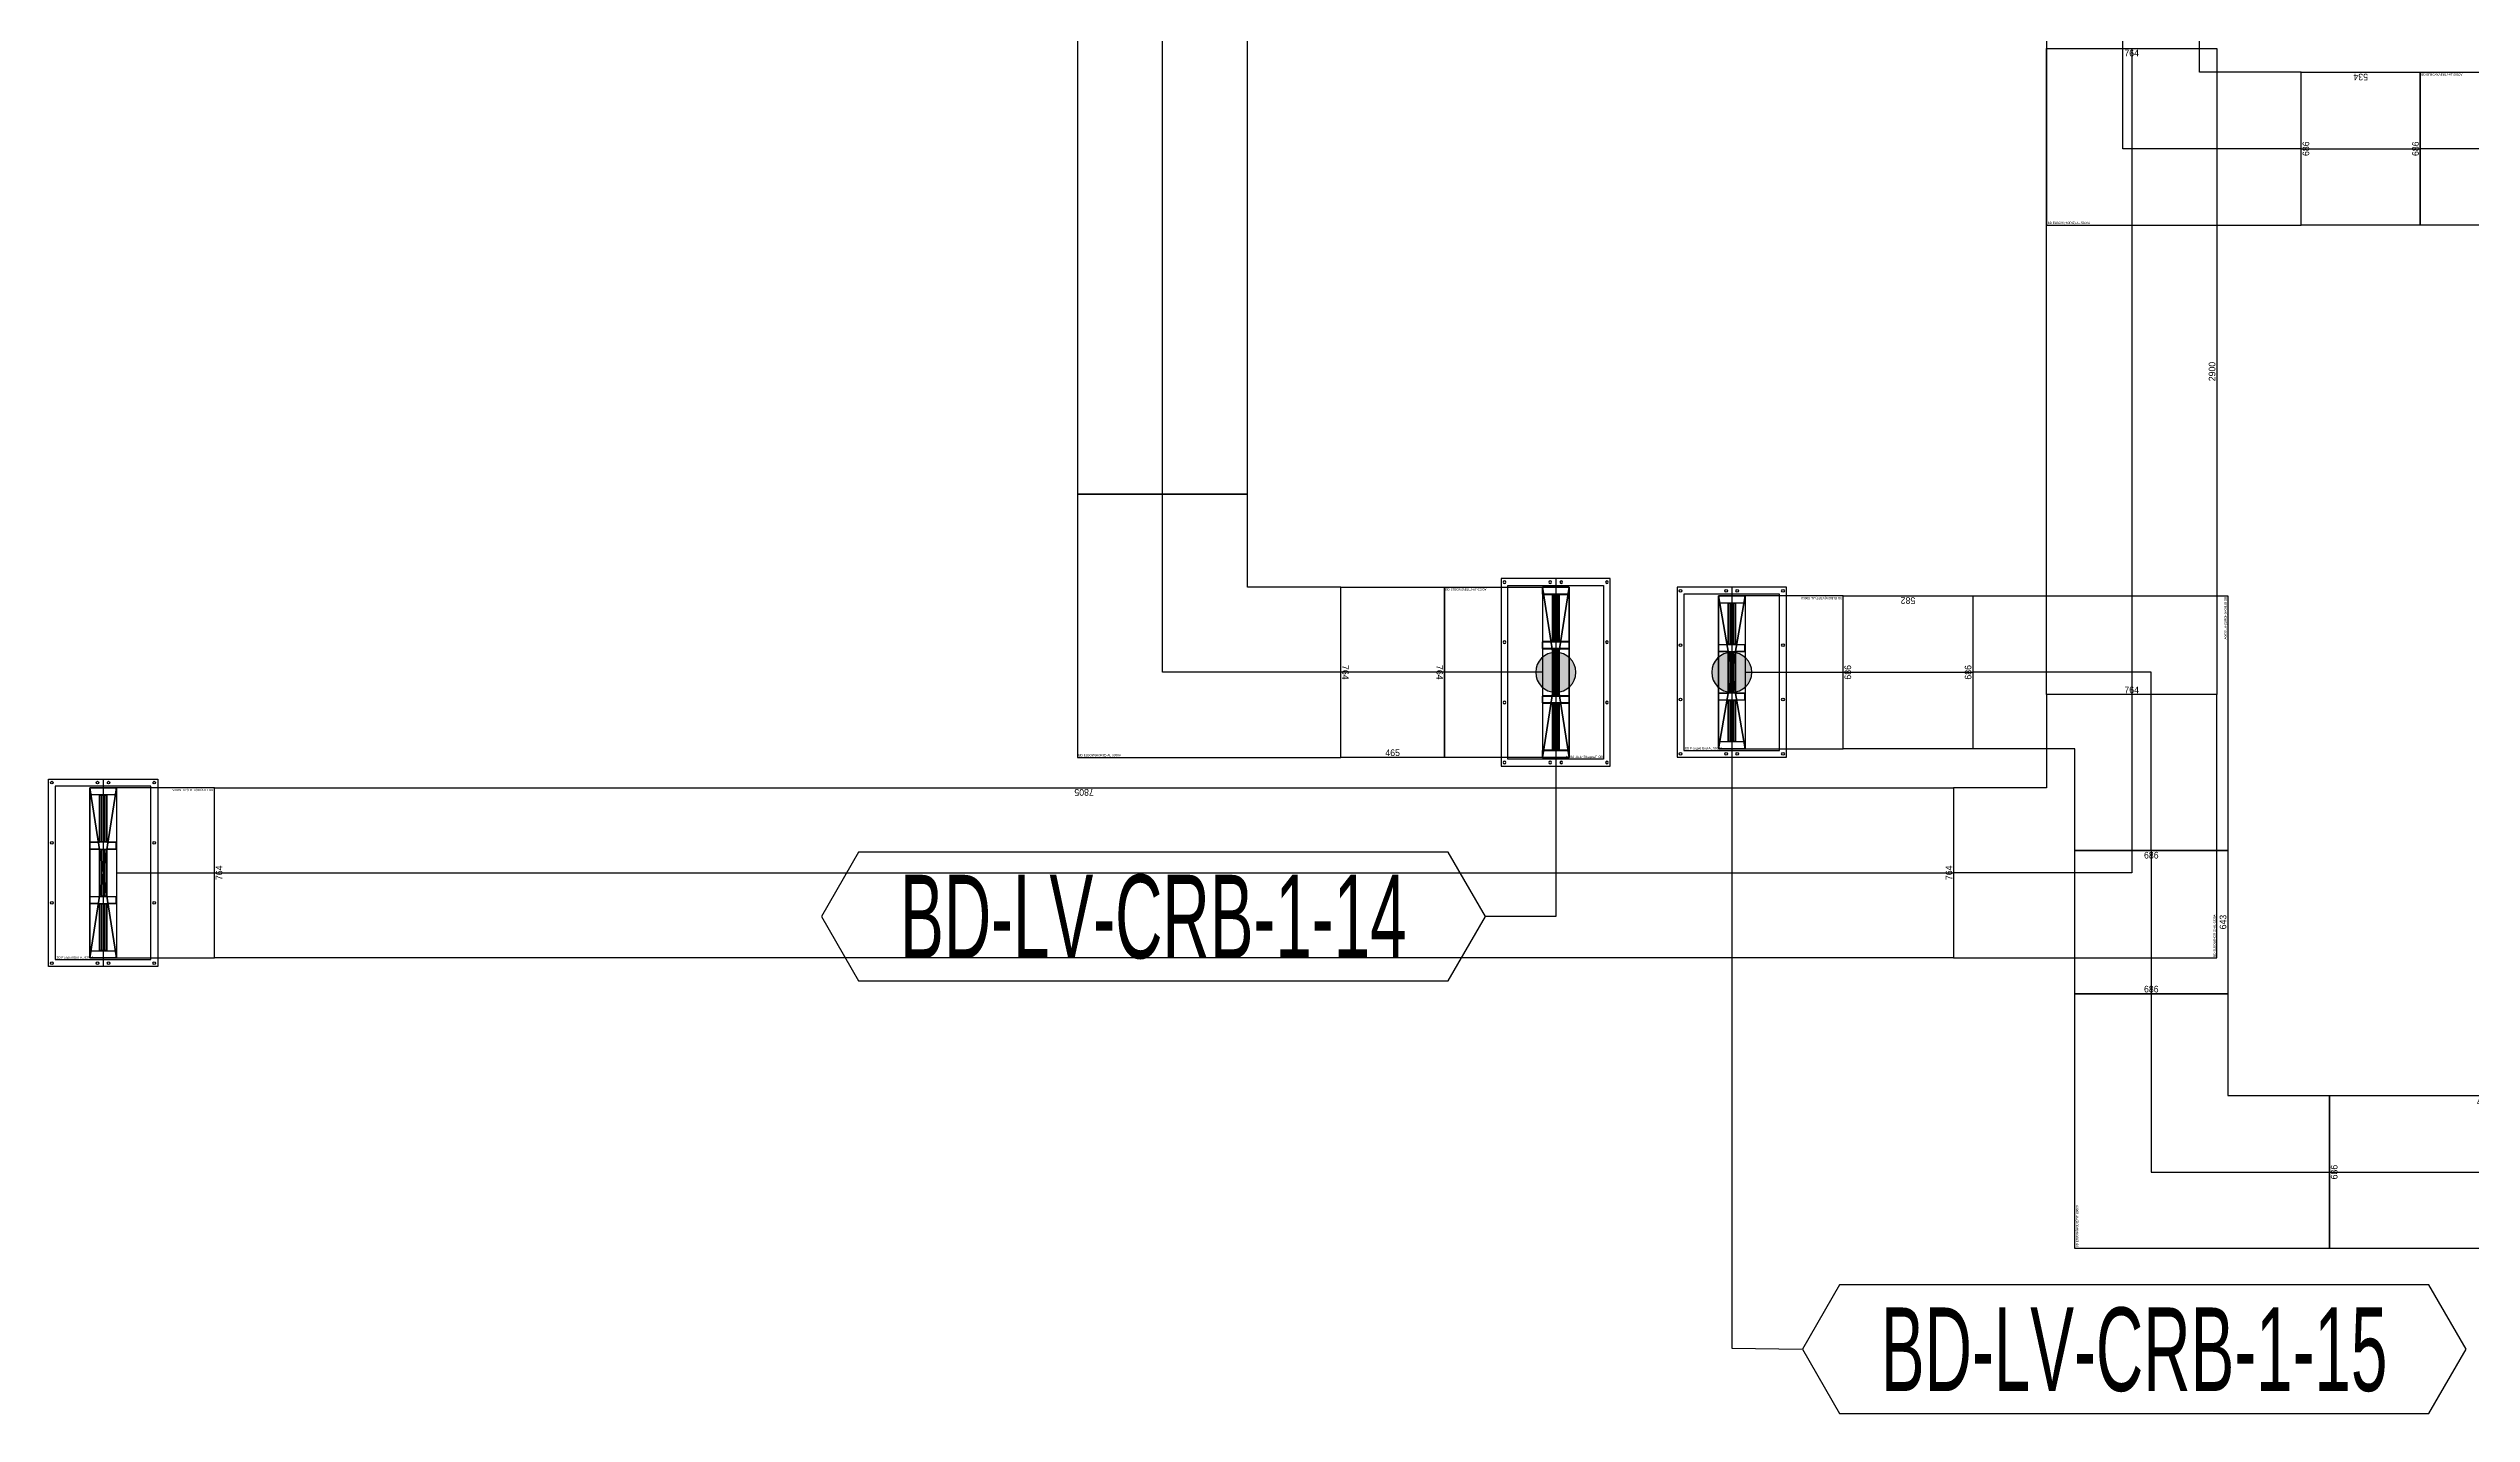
# Model space of a CAD drawing. Header units: millimetres. Extents: x 28486 to 374549, y -351975 to 868946.
# Drawn here: x 305450 to 316325, y -319477 to -313350 of the extents above; entities that cross this region are included whole.
import ezdxf
from ezdxf.enums import TextEntityAlignment as Align

# ---------------------------------------------------------------- set-up
doc = ezdxf.new("R2010")
doc.units = ezdxf.units.MM
doc.header["$LTSCALE"] = 150
doc.layers.get('Defpoints').update_dxf_attribs({"color": 150})
for name, color, linetype in [('-----27 Bus Duct_LV_380-220V', 200, 'Continuous'), ('-----27 Bus Duct_LV_380-220V_LOAD BANK', 7, 'Continuous'), ('-----27 Bus Duct_LV_380-220V_UT', 41, 'Continuous'), ('-----27 Bus Duct_LV_380-220V_UT B', 71, 'Continuous'), ('-----29 주기', 1, 'Continuous'), ('-----30 Text', 2, 'Continuous'), ('-----99 Cable Schedule', 2, 'Continuous')]:
    doc.layers.add(name, color=color, linetype=linetype)
doc.styles.add('ELEC', font='')
doc.styles.get("Standard").update_dxf_attribs({"font": ''})
doc.styles.get('ELEC').set_extended_font_data('Dotum')
doc.styles.get('Standard').set_extended_font_data('Dotum')
doc.dimstyles.new('전기통신참고용-치수', dxfattribs={"dimscale": 15, "dimtxt": 2, "dimasz": 0, "dimexe": 0, "dimexo": 0, "dimgap": 0.4, "dimtad": 4, "dimdec": 0, "dimzin": 0, "dimdsep": 46, "dimtxsty": 'Standard', "dimblk": 'NONE', "dimcen": 0, "dimse1": 1, "dimse2": 1, "dimsd1": 1, "dimsd2": 1, "dimclrd": 8, "dimclre": 8, "dimclrt": 8, "dimadec": 0, "dimazin": 0, "dimtfac": 1, "dimtdec": 0, "dimtix": 1, "dimtmove": 2, "dimatfit": 0, "dimldrblk": 'NONE', "dimfxl": 2, "dimtolj": 1, "dimtzin": 0, "dimarcsym": 0})

# ---------------------------------------------------------------- blocks, each defined once
blk = doc.blocks.new('*U5')
at = {"color": 1}
for p, q in [((60, 382), (-60, -382)), ((-60, 382), (60, -382))]:
    blk.add_line(p, q, dxfattribs=at)
at = {"color": 0}
blk.add_line((0, 420.5), (0, -420.5), dxfattribs=at)
for points in [[(245, -420.5), (-245, -420.5), (-245, 420.5), (245, 420.5)], [(-215, -389.5), (215, -389.5), (215, 389.5), (-215, 389.5)]]:
    blk.add_lwpolyline(points, close=True, dxfattribs=at)
at = {"color": 1}
blk.add_lwpolyline([(60, -382), (-60, -382), (-60, 382), (60, 382)], close=True, dxfattribs=at)
for points in [[(-60, 136, -0.41421356), (-58, 138), (-17.2, 138, 0.41421356), (-16.2, 139), (-16.2, 349, 0.41421356), (-17.2, 350), (-58, 350, -0.41421356), (-60, 352), (-60, 382, -0.41421356), (-59, 381), (-59, 352, 0.41421356), (-58, 351), (58, 351, 0.41421356), (59, 352), (59, 381, -0.41421356), (60, 382), (60, 352, -0.41421356), (58, 350), (17.2, 350, 0.41421356), (16.2, 349), (16.2, 139, 0.41421356), (17.2, 138), (58, 138, -0.41421356), (60, 136), (60, 124, -0.41421356), (59, 125), (59, 136, 0.41421356), (58, 137), (-58, 137, 0.41421356), (-59, 136), (-59, 125, -0.41421356), (-60, 124), (-60, 124), (-60, 124), (-60, 124)], [(-15.2, 139), (-15.2, 349, -0.41421356), (-14.2, 350), (14.2, 350, -0.41421356), (15.2, 349), (15.2, 139, -0.41421356), (14.2, 138), (-14.2, 138, -0.41421356)], [(-14.2, 140), (-14.2, 348, -0.41421356), (-13.2, 349), (-8.85, 349, -0.41421356), (-7.85, 348), (-7.85, 140, -0.41421356), (-8.85, 139), (-13.2, 139, -0.41421356)], [(-6.85, 140), (-6.85, 348, -0.41421356), (-5.85, 349), (-1.5, 349, -0.41421356), (-0.5, 348), (-0.5, 140, -0.41421356), (-1.5, 139), (-5.85, 139, -0.41421356)], [(0.5, 140), (0.5, 348, -0.41421356), (1.5, 349), (5.85, 349, -0.41421356), (6.85, 348), (6.85, 140, -0.41421356), (5.85, 139), (1.5, 139, -0.41421356)], [(7.85, 140), (7.85, 348, -0.41421356), (8.85, 349), (13.2, 349, -0.41421356), (14.2, 348), (14.2, 140, -0.41421356), (13.2, 139), (8.85, 139, -0.41421356)], [(-60, -108, -0.41421356), (-58, -106), (-17.2, -106, 0.41421356), (-16.2, -105), (-16.2, 105, 0.41421356), (-17.2, 106), (-58, 106, -0.41421356), (-60, 108), (-60, 122, -0.41421356), (-59, 121), (-59, 108, 0.41421356), (-58, 107), (58, 107, 0.41421356), (59, 108), (59, 121, -0.41421356), (60, 122), (60, 108, -0.41421356), (58, 106), (17.2, 106, 0.41421356), (16.2, 105), (16.2, -105, 0.41421356), (17.2, -106), (58, -106, -0.41421356), (60, -108), (60, -121, -0.41421356), (59, -120), (59, -108, 0.41421356), (58, -107), (-58, -107, 0.41421356), (-59, -108), (-59, -120, -0.41421356), (-60, -121), (-60, -121), (-60, -121), (-60, -121)], [(-15.2, -105), (-15.2, 105, -0.41421356), (-14.2, 106), (14.2, 106, -0.41421356), (15.2, 105), (15.2, -105, -0.41421356), (14.2, -106), (-14.2, -106, -0.41421356)], [(-14.2, -104), (-14.2, 104, -0.41421356), (-13.2, 105), (-8.85, 105, -0.41421356), (-7.85, 104), (-7.85, -104, -0.41421356), (-8.85, -105), (-13.2, -105, -0.41421356)], [(-6.85, -104), (-6.85, 104, -0.41421356), (-5.85, 105), (-1.5, 105, -0.41421356), (-0.5, 104), (-0.5, -104, -0.41421356), (-1.5, -105), (-5.85, -105, -0.41421356)], [(0.5, -104), (0.5, 104, -0.41421356), (1.5, 105), (5.85, 105, -0.41421356), (6.85, 104), (6.85, -104, -0.41421356), (5.85, -105), (1.5, -105, -0.41421356)], [(7.85, -104), (7.85, 104, -0.41421356), (8.85, 105), (13.2, 105, -0.41421356), (14.2, 104), (14.2, -104, -0.41421356), (13.2, -105), (8.85, -105, -0.41421356)], [(-60, -352, -0.41421356), (-58, -350), (-17.2, -350, 0.41421356), (-16.2, -349), (-16.2, -139, 0.41421356), (-17.2, -138), (-58, -138, -0.41421356), (-60, -136), (-60, -123, -0.41421356), (-59, -124), (-59, -136, 0.41421356), (-58, -137), (58, -137, 0.41421356), (59, -136), (59, -124, -0.41421356), (60, -123), (60, -136, -0.41421356), (58, -138), (17.2, -138, 0.41421356), (16.2, -139), (16.2, -349, 0.41421356), (17.2, -350), (58, -350, -0.41421356), (60, -352), (60, -382, -0.41421356), (59, -381), (59, -352, 0.41421356), (58, -351), (-58, -351, 0.41421356), (-59, -352), (-59, -381, -0.41421356), (-60, -382), (-60, -382), (-60, -382), (-60, -382)], [(-15.2, -349), (-15.2, -139, -0.41421356), (-14.2, -138), (14.2, -138, -0.41421356), (15.2, -139), (15.2, -349, -0.41421356), (14.2, -350), (-14.2, -350, -0.41421356)], [(-14.2, -348), (-14.2, -140, -0.41421356), (-13.2, -139), (-8.85, -139, -0.41421356), (-7.85, -140), (-7.85, -348, -0.41421356), (-8.85, -349), (-13.2, -349, -0.41421356)], [(-6.85, -348), (-6.85, -140, -0.41421356), (-5.85, -139), (-1.5, -139, -0.41421356), (-0.5, -140), (-0.5, -348, -0.41421356), (-1.5, -349), (-5.85, -349, -0.41421356)], [(0.5, -348), (0.5, -140, -0.41421356), (1.5, -139), (5.85, -139, -0.41421356), (6.85, -140), (6.85, -348, -0.41421356), (5.85, -349), (1.5, -349, -0.41421356)], [(7.85, -348), (7.85, -140, -0.41421356), (8.85, -139), (13.2, -139, -0.41421356), (14.2, -140), (14.2, -348, -0.41421356), (13.2, -349), (8.85, -349, -0.41421356)]]:
    blk.add_lwpolyline(points, format="xyb", close=True, dxfattribs=at)
at = {"color": 0}
for centre in [(-230, 405), (-25, 405), (25, 405), (230, 405), (-230, 135), (230, 135), (-230, -135), (230, -135), (-230, -405), (-25, -405), (25, -405), (230, -405)]:
    blk.add_circle(centre, 6, dxfattribs=at)
at = {"color": 0, "style": 'ELEC'}
blk.add_text('BD Flanged End-AL 6300A', height=10, dxfattribs=at).set_placement((-210, -379.5), align=Align.MIDDLE_LEFT)
blk = doc.blocks.new('*D1076')
at = {"layer": 'Defpoints', "color": 0, "transparency": 16777216}
for p in [(0, 12840), (764, 12840), (764, 12840)]:
    blk.add_point(p, dxfattribs=at)
at = {"color": 0, "transparency": 16777216, "insert": (382, 12819), "char_height": 30, "attachment_point": 5}
blk.add_mtext('\\A1;{\\C0;764}', dxfattribs=at)
blk = doc.blocks.new('_None')
blk = doc.blocks.new('*D1077')
at = {"layer": 'Defpoints', "color": 0, "transparency": 16777216}
for p in [(764, 12840), (764, 12840), (764, 12375)]:
    blk.add_point(p, dxfattribs=at)
at = {"color": 0, "transparency": 16777216, "insert": (743, 12608), "char_height": 30, "attachment_point": 5, "rotation": 90}
blk.add_mtext('\\A1;{\\C0;465}', dxfattribs=at)
blk = doc.blocks.new('*D1078')
at = {"layer": 'Defpoints', "color": 0, "transparency": 16777216}
for p in [(0, 12375), (764, 12375), (764, 12375)]:
    blk.add_point(p, dxfattribs=at)
at = {"color": 0, "transparency": 16777216, "insert": (382, 12396), "char_height": 30, "attachment_point": 5}
blk.add_mtext('\\A1;{\\C0;764}', dxfattribs=at)
blk = doc.blocks.new('*U7')
at = {"color": 1}
for p, q in [((340, 382), (220, -382)), ((220, 382), (340, -382))]:
    blk.add_line(p, q, dxfattribs=at)
at = {"color": 0}
blk.add_lwpolyline([(-220, -382), (220, -382), (220, 382), (-220, 382)], close=True, dxfattribs=at)
blk.add_lwpolyline([(220, -382), (340, -382), (340, 382), (220, 382)], dxfattribs=at)
at = {"color": 1}
for points in [[(220, 136, -0.41421356), (222, 138), (262.8, 138, 0.41421356), (263.8, 139), (263.8, 349, 0.41421356), (262.8, 350), (222, 350, -0.41421356), (220, 352), (220, 382, -0.41421356), (221, 381), (221, 352, 0.41421356), (222, 351), (338, 351, 0.41421356), (339, 352), (339, 381, -0.41421356), (340, 382), (340, 352, -0.41421356), (338, 350), (297.2, 350, 0.41421356), (296.2, 349), (296.2, 139, 0.41421356), (297.2, 138), (338, 138, -0.41421356), (340, 136), (340, 124, -0.41421356), (339, 125), (339, 136, 0.41421356), (338, 137), (222, 137, 0.41421356), (221, 136), (221, 125, -0.41421356), (220, 124), (220, 124), (220, 124), (220, 124)], [(264.8, 139), (264.8, 349, -0.41421356), (265.8, 350), (294.2, 350, -0.41421356), (295.2, 349), (295.2, 139, -0.41421356), (294.2, 138), (265.8, 138, -0.41421356)], [(265.8, 140), (265.8, 348, -0.41421356), (266.8, 349), (271.15, 349, -0.41421356), (272.15, 348), (272.15, 140, -0.41421356), (271.15, 139), (266.8, 139, -0.41421356)], [(273.15, 140), (273.15, 348, -0.41421356), (274.15, 349), (278.5, 349, -0.41421356), (279.5, 348), (279.5, 140, -0.41421356), (278.5, 139), (274.15, 139, -0.41421356)], [(280.5, 140), (280.5, 348, -0.41421356), (281.5, 349), (285.85, 349, -0.41421356), (286.85, 348), (286.85, 140, -0.41421356), (285.85, 139), (281.5, 139, -0.41421356)], [(287.85, 140), (287.85, 348, -0.41421356), (288.85, 349), (293.2, 349, -0.41421356), (294.2, 348), (294.2, 140, -0.41421356), (293.2, 139), (288.85, 139, -0.41421356)], [(220, -108, -0.41421356), (222, -106), (262.8, -106, 0.41421356), (263.8, -105), (263.8, 105, 0.41421356), (262.8, 106), (222, 106, -0.41421356), (220, 108), (220, 122, -0.41421356), (221, 121), (221, 108, 0.41421356), (222, 107), (338, 107, 0.41421356), (339, 108), (339, 121, -0.41421356), (340, 122), (340, 108, -0.41421356), (338, 106), (297.2, 106, 0.41421356), (296.2, 105), (296.2, -105, 0.41421356), (297.2, -106), (338, -106, -0.41421356), (340, -108), (340, -121, -0.41421356), (339, -120), (339, -108, 0.41421356), (338, -107), (222, -107, 0.41421356), (221, -108), (221, -120, -0.41421356), (220, -121), (220, -121), (220, -121), (220, -121)], [(264.8, -105), (264.8, 105, -0.41421356), (265.8, 106), (294.2, 106, -0.41421356), (295.2, 105), (295.2, -105, -0.41421356), (294.2, -106), (265.8, -106, -0.41421356)], [(265.8, -104), (265.8, 104, -0.41421356), (266.8, 105), (271.15, 105, -0.41421356), (272.15, 104), (272.15, -104, -0.41421356), (271.15, -105), (266.8, -105, -0.41421356)], [(273.15, -104), (273.15, 104, -0.41421356), (274.15, 105), (278.5, 105, -0.41421356), (279.5, 104), (279.5, -104, -0.41421356), (278.5, -105), (274.15, -105, -0.41421356)], [(280.5, -104), (280.5, 104, -0.41421356), (281.5, 105), (285.85, 105, -0.41421356), (286.85, 104), (286.85, -104, -0.41421356), (285.85, -105), (281.5, -105, -0.41421356)], [(287.85, -104), (287.85, 104, -0.41421356), (288.85, 105), (293.2, 105, -0.41421356), (294.2, 104), (294.2, -104, -0.41421356), (293.2, -105), (288.85, -105, -0.41421356)], [(220, -352, -0.41421356), (222, -350), (262.8, -350, 0.41421356), (263.8, -349), (263.8, -139, 0.41421356), (262.8, -138), (222, -138, -0.41421356), (220, -136), (220, -123, -0.41421356), (221, -124), (221, -136, 0.41421356), (222, -137), (338, -137, 0.41421356), (339, -136), (339, -124, -0.41421356), (340, -123), (340, -136, -0.41421356), (338, -138), (297.2, -138, 0.41421356), (296.2, -139), (296.2, -349, 0.41421356), (297.2, -350), (338, -350, -0.41421356), (340, -352), (340, -382, -0.41421356), (339, -381), (339, -352, 0.41421356), (338, -351), (222, -351, 0.41421356), (221, -352), (221, -381, -0.41421356), (220, -382), (220, -382), (220, -382), (220, -382)], [(264.8, -349), (264.8, -139, -0.41421356), (265.8, -138), (294.2, -138, -0.41421356), (295.2, -139), (295.2, -349, -0.41421356), (294.2, -350), (265.8, -350, -0.41421356)], [(265.8, -348), (265.8, -140, -0.41421356), (266.8, -139), (271.15, -139, -0.41421356), (272.15, -140), (272.15, -348, -0.41421356), (271.15, -349), (266.8, -349, -0.41421356)], [(273.15, -348), (273.15, -140, -0.41421356), (274.15, -139), (278.5, -139, -0.41421356), (279.5, -140), (279.5, -348, -0.41421356), (278.5, -349), (274.15, -349, -0.41421356)], [(280.5, -348), (280.5, -140, -0.41421356), (281.5, -139), (285.85, -139, -0.41421356), (286.85, -140), (286.85, -348, -0.41421356), (285.85, -349), (281.5, -349, -0.41421356)], [(287.85, -348), (287.85, -140, -0.41421356), (288.85, -139), (293.2, -139, -0.41421356), (294.2, -140), (294.2, -348, -0.41421356), (293.2, -349), (288.85, -349, -0.41421356)]]:
    blk.add_lwpolyline(points, format="xyb", close=True, dxfattribs=at)
blk.add_lwpolyline([(220, 0), (-220, 0)], dxfattribs=at)
at = {"color": 0, "style": 'ELEC'}
blk.add_text('BD ELBOW(VERT)-AL 6300A', height=10, dxfattribs=at).set_placement((-215, -372), align=Align.MIDDLE_LEFT)
blk = doc.blocks.new('*D712')
at = {"layer": 'Defpoints', "color": 0, "transparency": 16777216}
for p in [(0, 13651), (764, 13651), (764, 13651)]:
    blk.add_point(p, dxfattribs=at)
at = {"color": 0, "transparency": 16777216, "insert": (382, 13630), "char_height": 30, "attachment_point": 5}
blk.add_mtext('\\A1;{\\C0;764}', dxfattribs=at)
blk = doc.blocks.new('*D713')
at = {"layer": 'Defpoints', "color": 0, "transparency": 16777216}
for p in [(764, 13651), (764, 13651), (764, 10751)]:
    blk.add_point(p, dxfattribs=at)
at = {"color": 0, "transparency": 16777216, "insert": (743, 12201), "char_height": 30, "attachment_point": 5, "rotation": 90}
blk.add_mtext('\\A1;{\\C0;2900}', dxfattribs=at)
blk = doc.blocks.new('*D714')
at = {"layer": 'Defpoints', "color": 0, "transparency": 16777216}
for p in [(0, 10751), (764, 10751), (764, 10751)]:
    blk.add_point(p, dxfattribs=at)
at = {"color": 0, "transparency": 16777216, "insert": (382, 10772), "char_height": 30, "attachment_point": 5}
blk.add_mtext('\\A1;{\\C0;764}', dxfattribs=at)
blk = doc.blocks.new('*U69')
at = {"color": 1}
for p, q in [((340, 343), (220, -343)), ((220, 343), (340, -343))]:
    blk.add_line(p, q, dxfattribs=at)
at = {"color": 0}
blk.add_lwpolyline([(-220, -343), (220, -343), (220, 343), (-220, 343)], close=True, dxfattribs=at)
blk.add_lwpolyline([(220, -343), (340, -343), (340, 343), (220, 343)], dxfattribs=at)
at = {"color": 1}
for points in [[(220, 123, -0.41421356), (222, 125), (262.8, 125, 0.41421356), (263.8, 126), (263.8, 310, 0.41421356), (262.8, 311), (222, 311, -0.41421356), (220, 313), (220, 343, -0.41421356), (221, 342), (221, 313, 0.41421356), (222, 312), (338, 312, 0.41421356), (339, 313), (339, 342, -0.41421356), (340, 343), (340, 313, -0.41421356), (338, 311), (297.2, 311, 0.41421356), (296.2, 310), (296.2, 126, 0.41421356), (297.2, 125), (338, 125, -0.41421356), (340, 123), (340, 111, -0.41421356), (339, 112), (339, 123, 0.41421356), (338, 124), (222, 124, 0.41421356), (221, 123), (221, 112, -0.41421356), (220, 111), (220, 111), (220, 111), (220, 111)], [(264.8, 126), (264.8, 310, -0.41421356), (265.8, 311), (294.2, 311, -0.41421356), (295.2, 310), (295.2, 126, -0.41421356), (294.2, 125), (265.8, 125, -0.41421356)], [(265.8, 127), (265.8, 309, -0.41421356), (266.8, 310), (271.15, 310, -0.41421356), (272.15, 309), (272.15, 127, -0.41421356), (271.15, 126), (266.8, 126, -0.41421356)], [(273.15, 127), (273.15, 309, -0.41421356), (274.15, 310), (278.5, 310, -0.41421356), (279.5, 309), (279.5, 127, -0.41421356), (278.5, 126), (274.15, 126, -0.41421356)], [(280.5, 127), (280.5, 309, -0.41421356), (281.5, 310), (285.85, 310, -0.41421356), (286.85, 309), (286.85, 127, -0.41421356), (285.85, 126), (281.5, 126, -0.41421356)], [(287.85, 127), (287.85, 309, -0.41421356), (288.85, 310), (293.2, 310, -0.41421356), (294.2, 309), (294.2, 127, -0.41421356), (293.2, 126), (288.85, 126, -0.41421356)], [(220, -95, -0.41421356), (222, -93), (262.8, -93, 0.41421356), (263.8, -92), (263.8, 92, 0.41421356), (262.8, 93), (222, 93, -0.41421356), (220, 95), (220, 109, -0.41421356), (221, 108), (221, 95, 0.41421356), (222, 94), (338, 94, 0.41421356), (339, 95), (339, 108, -0.41421356), (340, 109), (340, 95, -0.41421356), (338, 93), (297.2, 93, 0.41421356), (296.2, 92), (296.2, -92, 0.41421356), (297.2, -93), (338, -93, -0.41421356), (340, -95), (340, -108, -0.41421356), (339, -107), (339, -95, 0.41421356), (338, -94), (222, -94, 0.41421356), (221, -95), (221, -107, -0.41421356), (220, -108), (220, -108), (220, -108), (220, -108)], [(264.8, -92), (264.8, 92, -0.41421356), (265.8, 93), (294.2, 93, -0.41421356), (295.2, 92), (295.2, -92, -0.41421356), (294.2, -93), (265.8, -93, -0.41421356)], [(265.8, -91), (265.8, 91, -0.41421356), (266.8, 92), (271.15, 92, -0.41421356), (272.15, 91), (272.15, -91, -0.41421356), (271.15, -92), (266.8, -92, -0.41421356)], [(273.15, -91), (273.15, 91, -0.41421356), (274.15, 92), (278.5, 92, -0.41421356), (279.5, 91), (279.5, -91, -0.41421356), (278.5, -92), (274.15, -92, -0.41421356)], [(280.5, -91), (280.5, 91, -0.41421356), (281.5, 92), (285.85, 92, -0.41421356), (286.85, 91), (286.85, -91, -0.41421356), (285.85, -92), (281.5, -92, -0.41421356)], [(287.85, -91), (287.85, 91, -0.41421356), (288.85, 92), (293.2, 92, -0.41421356), (294.2, 91), (294.2, -91, -0.41421356), (293.2, -92), (288.85, -92, -0.41421356)], [(220, -313, -0.41421356), (222, -311), (262.8, -311, 0.41421356), (263.8, -310), (263.8, -126, 0.41421356), (262.8, -125), (222, -125, -0.41421356), (220, -123), (220, -110, -0.41421356), (221, -111), (221, -123, 0.41421356), (222, -124), (338, -124, 0.41421356), (339, -123), (339, -111, -0.41421356), (340, -110), (340, -123, -0.41421356), (338, -125), (297.2, -125, 0.41421356), (296.2, -126), (296.2, -310, 0.41421356), (297.2, -311), (338, -311, -0.41421356), (340, -313), (340, -343, -0.41421356), (339, -342), (339, -313, 0.41421356), (338, -312), (222, -312, 0.41421356), (221, -313), (221, -342, -0.41421356), (220, -343), (220, -343), (220, -343), (220, -343)], [(264.8, -310), (264.8, -126, -0.41421356), (265.8, -125), (294.2, -125, -0.41421356), (295.2, -126), (295.2, -310, -0.41421356), (294.2, -311), (265.8, -311, -0.41421356)], [(265.8, -309), (265.8, -127, -0.41421356), (266.8, -126), (271.15, -126, -0.41421356), (272.15, -127), (272.15, -309, -0.41421356), (271.15, -310), (266.8, -310, -0.41421356)], [(273.15, -309), (273.15, -127, -0.41421356), (274.15, -126), (278.5, -126, -0.41421356), (279.5, -127), (279.5, -309, -0.41421356), (278.5, -310), (274.15, -310, -0.41421356)], [(280.5, -309), (280.5, -127, -0.41421356), (281.5, -126), (285.85, -126, -0.41421356), (286.85, -127), (286.85, -309, -0.41421356), (285.85, -310), (281.5, -310, -0.41421356)], [(287.85, -309), (287.85, -127, -0.41421356), (288.85, -126), (293.2, -126, -0.41421356), (294.2, -127), (294.2, -309, -0.41421356), (293.2, -310), (288.85, -310, -0.41421356)]]:
    blk.add_lwpolyline(points, format="xyb", close=True, dxfattribs=at)
blk.add_lwpolyline([(220, 0), (-220, 0)], dxfattribs=at)
at = {"color": 0, "style": 'ELEC'}
blk.add_text('BD ELBOW(VERT)-AL 5000A', height=10, dxfattribs=at).set_placement((-215, -333), align=Align.MIDDLE_LEFT)
blk = doc.blocks.new('*D700')
at = {"layer": 'Defpoints', "color": 0, "transparency": 16777216}
for p in [(0, 9085), (764, 9085), (764, 9085)]:
    blk.add_point(p, dxfattribs=at)
at = {"color": 0, "transparency": 16777216, "insert": (382, 9064), "char_height": 30, "attachment_point": 5}
blk.add_mtext('\\A1;{\\C0;764}', dxfattribs=at)
blk = doc.blocks.new('*D701')
at = {"layer": 'Defpoints', "color": 0, "transparency": 16777216}
for p in [(764, 9085), (764, 9085), (764, 1279)]:
    blk.add_point(p, dxfattribs=at)
at = {"color": 0, "transparency": 16777216, "insert": (743, 5182), "char_height": 30, "attachment_point": 5, "rotation": 90}
blk.add_mtext('\\A1;{\\C0;7805}', dxfattribs=at)
blk = doc.blocks.new('*D702')
at = {"layer": 'Defpoints', "color": 0, "transparency": 16777216}
for p in [(0, 1279), (764, 1279), (764, 1279)]:
    blk.add_point(p, dxfattribs=at)
at = {"color": 0, "transparency": 16777216, "insert": (382, 1300), "char_height": 30, "attachment_point": 5}
blk.add_mtext('\\A1;{\\C0;764}', dxfattribs=at)
blk = doc.blocks.new('*U15')
at = {"color": 0}
blk.add_lwpolyline([(-382, -382), (800, -382), (800, 382), (382, 382), (382, 800), (-382, 800)], close=True, dxfattribs=at)
at = {"color": 1}
blk.add_lwpolyline([(800, 0), (0, 0), (0, 800)], dxfattribs=at)
at = {"color": 0, "style": 'ELEC'}
blk.add_text('BD ELBOW(HORIZ)-AL 6300A', height=10, dxfattribs=at).set_placement((-377, -372), align=Align.MIDDLE_LEFT)
blk = doc.blocks.new('A$C9a0ab699')
h = blk.add_hatch(color=0)
edge = h.paths.add_edge_path()
edge.add_arc((0, 0), 64, 720, 1080, ccw=False)
at = {"color": 0}
blk.add_circle((0, 0), 64, dxfattribs=at)
blk = doc.blocks.new('*U831')
at = {"color": 1}
blk.add_line((382, 17640.2), (382, 8189.4), dxfattribs=at)
at = {"color": 0}
blk.add_lwpolyline([(764, 8189.4), (0, 8189.4), (0, 17640.2), (764, 17640.2)], close=True, dxfattribs=at)
blk = doc.blocks.new('*U74')
at = {"color": 0}
blk.add_lwpolyline([(-343, -343), (800, -343), (800, 343), (343, 343), (343, 800), (-343, 800)], close=True, dxfattribs=at)
at = {"color": 1}
blk.add_lwpolyline([(800, 0), (0, 0), (0, 800)], dxfattribs=at)
at = {"color": 0, "style": 'ELEC'}
blk.add_text('BD ELBOW(HORIZ)-AL 5000A', height=10, dxfattribs=at).set_placement((-338, -333), align=Align.MIDDLE_LEFT)
blk = doc.blocks.new('*D992')
at = {"layer": 'Defpoints', "color": 0, "transparency": 16777216}
for p in [(0, 45395), (686, 45395), (686, 45395)]:
    blk.add_point(p, dxfattribs=at)
at = {"color": 0, "transparency": 16777216, "insert": (343, 45374), "char_height": 30, "attachment_point": 5}
blk.add_mtext('\\A1;{\\C0;686}', dxfattribs=at)
blk = doc.blocks.new('*D993')
at = {"layer": 'Defpoints', "color": 0, "transparency": 16777216}
for p in [(686, 45395), (686, 45395), (686, 44861)]:
    blk.add_point(p, dxfattribs=at)
at = {"color": 0, "transparency": 16777216, "insert": (665, 45128), "char_height": 30, "attachment_point": 5, "rotation": 90}
blk.add_mtext('\\A1;{\\C0;534}', dxfattribs=at)
blk = doc.blocks.new('*D994')
at = {"layer": 'Defpoints', "color": 0, "transparency": 16777216}
for p in [(0, 44861), (686, 44861), (686, 44861)]:
    blk.add_point(p, dxfattribs=at)
at = {"color": 0, "transparency": 16777216, "insert": (343, 44882), "char_height": 30, "attachment_point": 5}
blk.add_mtext('\\A1;{\\C0;686}', dxfattribs=at)
blk = doc.blocks.new('*U79')
at = {"color": 1}
for p, q in [((60, 343), (-60, -343)), ((-60, 343), (60, -343))]:
    blk.add_line(p, q, dxfattribs=at)
at = {"color": 0}
blk.add_line((0, 381.5), (0, -381.5), dxfattribs=at)
for points in [[(-245, -381.5), (245, -381.5), (245, 381.5), (-245, 381.5)], [(-215, -350.5), (215, -350.5), (215, 350.5), (-215, 350.5)]]:
    blk.add_lwpolyline(points, close=True, dxfattribs=at)
at = {"color": 1}
blk.add_lwpolyline([(60, -343), (-60, -343), (-60, 343), (60, 343)], close=True, dxfattribs=at)
for points in [[(-60, 123, -0.41421356), (-58, 125), (-17.2, 125, 0.41421356), (-16.2, 126), (-16.2, 310, 0.41421356), (-17.2, 311), (-58, 311, -0.41421356), (-60, 313), (-60, 343, -0.41421356), (-59, 342), (-59, 313, 0.41421356), (-58, 312), (58, 312, 0.41421356), (59, 313), (59, 342, -0.41421356), (60, 343), (60, 313, -0.41421356), (58, 311), (17.2, 311, 0.41421356), (16.2, 310), (16.2, 126, 0.41421356), (17.2, 125), (58, 125, -0.41421356), (60, 123), (60, 111, -0.41421356), (59, 112), (59, 123, 0.41421356), (58, 124), (-58, 124, 0.41421356), (-59, 123), (-59, 112, -0.41421356), (-60, 111), (-60, 111), (-60, 111), (-60, 111)], [(-15.2, 126), (-15.2, 310, -0.41421356), (-14.2, 311), (14.2, 311, -0.41421356), (15.2, 310), (15.2, 126, -0.41421356), (14.2, 125), (-14.2, 125, -0.41421356)], [(-14.2, 127), (-14.2, 309, -0.41421356), (-13.2, 310), (-8.85, 310, -0.41421356), (-7.85, 309), (-7.85, 127, -0.41421356), (-8.85, 126), (-13.2, 126, -0.41421356)], [(-6.85, 127), (-6.85, 309, -0.41421356), (-5.85, 310), (-1.5, 310, -0.41421356), (-0.5, 309), (-0.5, 127, -0.41421356), (-1.5, 126), (-5.85, 126, -0.41421356)], [(0.5, 127), (0.5, 309, -0.41421356), (1.5, 310), (5.85, 310, -0.41421356), (6.85, 309), (6.85, 127, -0.41421356), (5.85, 126), (1.5, 126, -0.41421356)], [(7.85, 127), (7.85, 309, -0.41421356), (8.85, 310), (13.2, 310, -0.41421356), (14.2, 309), (14.2, 127, -0.41421356), (13.2, 126), (8.85, 126, -0.41421356)], [(-60, -95, -0.41421356), (-58, -93), (-17.2, -93, 0.41421356), (-16.2, -92), (-16.2, 92, 0.41421356), (-17.2, 93), (-58, 93, -0.41421356), (-60, 95), (-60, 109, -0.41421356), (-59, 108), (-59, 95, 0.41421356), (-58, 94), (58, 94, 0.41421356), (59, 95), (59, 108, -0.41421356), (60, 109), (60, 95, -0.41421356), (58, 93), (17.2, 93, 0.41421356), (16.2, 92), (16.2, -92, 0.41421356), (17.2, -93), (58, -93, -0.41421356), (60, -95), (60, -108, -0.41421356), (59, -107), (59, -95, 0.41421356), (58, -94), (-58, -94, 0.41421356), (-59, -95), (-59, -107, -0.41421356), (-60, -108), (-60, -108), (-60, -108), (-60, -108)], [(-15.2, -92), (-15.2, 92, -0.41421356), (-14.2, 93), (14.2, 93, -0.41421356), (15.2, 92), (15.2, -92, -0.41421356), (14.2, -93), (-14.2, -93, -0.41421356)], [(-14.2, -91), (-14.2, 91, -0.41421356), (-13.2, 92), (-8.85, 92, -0.41421356), (-7.85, 91), (-7.85, -91, -0.41421356), (-8.85, -92), (-13.2, -92, -0.41421356)], [(-6.85, -91), (-6.85, 91, -0.41421356), (-5.85, 92), (-1.5, 92, -0.41421356), (-0.5, 91), (-0.5, -91, -0.41421356), (-1.5, -92), (-5.85, -92, -0.41421356)], [(0.5, -91), (0.5, 91, -0.41421356), (1.5, 92), (5.85, 92, -0.41421356), (6.85, 91), (6.85, -91, -0.41421356), (5.85, -92), (1.5, -92, -0.41421356)], [(7.85, -91), (7.85, 91, -0.41421356), (8.85, 92), (13.2, 92, -0.41421356), (14.2, 91), (14.2, -91, -0.41421356), (13.2, -92), (8.85, -92, -0.41421356)], [(-60, -313, -0.41421356), (-58, -311), (-17.2, -311, 0.41421356), (-16.2, -310), (-16.2, -126, 0.41421356), (-17.2, -125), (-58, -125, -0.41421356), (-60, -123), (-60, -110, -0.41421356), (-59, -111), (-59, -123, 0.41421356), (-58, -124), (58, -124, 0.41421356), (59, -123), (59, -111, -0.41421356), (60, -110), (60, -123, -0.41421356), (58, -125), (17.2, -125, 0.41421356), (16.2, -126), (16.2, -310, 0.41421356), (17.2, -311), (58, -311, -0.41421356), (60, -313), (60, -343, -0.41421356), (59, -342), (59, -313, 0.41421356), (58, -312), (-58, -312, 0.41421356), (-59, -313), (-59, -342, -0.41421356), (-60, -343), (-60, -343), (-60, -343), (-60, -343)], [(-15.2, -310), (-15.2, -126, -0.41421356), (-14.2, -125), (14.2, -125, -0.41421356), (15.2, -126), (15.2, -310, -0.41421356), (14.2, -311), (-14.2, -311, -0.41421356)], [(-14.2, -309), (-14.2, -127, -0.41421356), (-13.2, -126), (-8.85, -126, -0.41421356), (-7.85, -127), (-7.85, -309, -0.41421356), (-8.85, -310), (-13.2, -310, -0.41421356)], [(-6.85, -309), (-6.85, -127, -0.41421356), (-5.85, -126), (-1.5, -126, -0.41421356), (-0.5, -127), (-0.5, -309, -0.41421356), (-1.5, -310), (-5.85, -310, -0.41421356)], [(0.5, -309), (0.5, -127, -0.41421356), (1.5, -126), (5.85, -126, -0.41421356), (6.85, -127), (6.85, -309, -0.41421356), (5.85, -310), (1.5, -310, -0.41421356)], [(7.85, -309), (7.85, -127, -0.41421356), (8.85, -126), (13.2, -126, -0.41421356), (14.2, -127), (14.2, -309, -0.41421356), (13.2, -310), (8.85, -310, -0.41421356)]]:
    blk.add_lwpolyline(points, format="xyb", close=True, dxfattribs=at)
at = {"color": 0}
for centre in [(-230, 366), (-25, 366), (25, 366), (230, 366), (-230, 122), (230, 122), (-230, -122), (230, -122), (-230, -366), (-25, -366), (25, -366), (230, -366)]:
    blk.add_circle(centre, 6, dxfattribs=at)
at = {"color": 0, "style": 'ELEC'}
blk.add_text('BD Flanged End-AL 5000A', height=10, dxfattribs=at).set_placement((-210, -340.5), align=Align.MIDDLE_LEFT)
blk = doc.blocks.new('*D454')
at = {"layer": 'Defpoints', "color": 0, "transparency": 16777216}
for p in [(0, -1840), (686, -1840), (686, -1840)]:
    blk.add_point(p, dxfattribs=at)
at = {"color": 0, "transparency": 16777216, "insert": (343, -1861), "char_height": 30, "attachment_point": 5}
blk.add_mtext('\\A1;{\\C0;686}', dxfattribs=at)
blk = doc.blocks.new('*D455')
at = {"layer": 'Defpoints', "color": 0, "transparency": 16777216}
for p in [(686, -1840), (686, -1840), (686, -2422)]:
    blk.add_point(p, dxfattribs=at)
at = {"color": 0, "transparency": 16777216, "insert": (665, -2131), "char_height": 30, "attachment_point": 5, "rotation": 90}
blk.add_mtext('\\A1;{\\C0;582}', dxfattribs=at)
blk = doc.blocks.new('*D456')
at = {"layer": 'Defpoints', "color": 0, "transparency": 16777216}
for p in [(0, -2422), (686, -2422), (686, -2422)]:
    blk.add_point(p, dxfattribs=at)
at = {"color": 0, "transparency": 16777216, "insert": (343, -2401), "char_height": 30, "attachment_point": 5}
blk.add_mtext('\\A1;{\\C0;686}', dxfattribs=at)
blk = doc.blocks.new('*D1024')
at = {"layer": 'Defpoints', "color": 0, "transparency": 16777216}
for p in [(0, -1015), (686, -1015), (686, -1015)]:
    blk.add_point(p, dxfattribs=at)
at = {"color": 0, "transparency": 16777216, "insert": (343, -1036), "char_height": 30, "attachment_point": 5}
blk.add_mtext('\\A1;{\\C0;686}', dxfattribs=at)
blk = doc.blocks.new('*D1025')
at = {"layer": 'Defpoints', "color": 0, "transparency": 16777216}
for p in [(686, -1015), (686, -1015), (686, -2422)]:
    blk.add_point(p, dxfattribs=at)
at = {"color": 0, "transparency": 16777216, "insert": (665, -1719), "char_height": 30, "attachment_point": 5, "rotation": 90}
blk.add_mtext('\\A1;{\\C0;1407}', dxfattribs=at)
blk = doc.blocks.new('*D1026')
at = {"layer": 'Defpoints', "color": 0, "transparency": 16777216}
for p in [(0, -2422), (686, -2422), (686, -2422)]:
    blk.add_point(p, dxfattribs=at)
at = {"color": 0, "transparency": 16777216, "insert": (343, -2401), "char_height": 30, "attachment_point": 5}
blk.add_mtext('\\A1;{\\C0;686}', dxfattribs=at)
blk = doc.blocks.new('*D1020')
at = {"layer": 'Defpoints', "color": 0, "transparency": 16777216}
for p in [(0, -1840), (686, -1840), (686, -1840)]:
    blk.add_point(p, dxfattribs=at)
at = {"color": 0, "transparency": 16777216, "insert": (343, -1861), "char_height": 30, "attachment_point": 5}
blk.add_mtext('\\A1;{\\C0;686}', dxfattribs=at)
blk = doc.blocks.new('*D1021')
at = {"layer": 'Defpoints', "color": 0, "transparency": 16777216}
for p in [(686, -1840), (686, -1840), (686, -2483)]:
    blk.add_point(p, dxfattribs=at)
at = {"color": 0, "transparency": 16777216, "insert": (665, -2161), "char_height": 30, "attachment_point": 5, "rotation": 90}
blk.add_mtext('\\A1;{\\C0;643}', dxfattribs=at)
blk = doc.blocks.new('*D1022')
at = {"layer": 'Defpoints', "color": 0, "transparency": 16777216}
for p in [(0, -2483), (686, -2483), (686, -2483)]:
    blk.add_point(p, dxfattribs=at)
at = {"color": 0, "transparency": 16777216, "insert": (343, -2462), "char_height": 30, "attachment_point": 5}
blk.add_mtext('\\A1;{\\C0;686}', dxfattribs=at)
blk = doc.blocks.new('*U1075')
at = {"color": 1}
blk.add_line((382, 12840.2), (382, 12375.2), dxfattribs=at)
at = {"color": 0}
blk.add_lwpolyline([(764, 12375.2), (0, 12375.2), (0, 12840.2), (764, 12840.2)], close=True, dxfattribs=at)
for base, p1, p2, override, picture, middle in [((764, 12840.2), (0, 12840.2), (764, 12840.2), {"dimtxsty": 'Standard', "dimclrd": 0, "dimclre": 0, "dimclrt": 0}, '*D1076', (382, 12819.2)), ((764, 12375.2), (0, 12375.2), (764, 12375.2), {"dimtad": 1, "dimtxsty": 'Standard', "dimclrd": 0, "dimclre": 0, "dimclrt": 0}, '*D1078', (382, 12396.2))]:
    dim = blk.add_linear_dim(base=base, p1=p1, p2=p2, text='{\\C0;<>}', dimstyle='전기통신참고용-치수', override=override, dxfattribs=at)
    dim.commit()
    dim.dimension.update_dxf_attribs({"geometry": picture, "text_midpoint": middle})
dim = blk.add_linear_dim(base=(764, 12840.2), p1=(764, 12375.2), p2=(764, 12840.2), angle=90, text='{\\C0;<>}', dimstyle='전기통신참고용-치수', override={"dimtad": 1, "dimtxsty": 'Standard', "dimclrd": 0, "dimclre": 0, "dimclrt": 0}, dxfattribs=at)
dim.commit()
dim.dimension.update_dxf_attribs({"geometry": '*D1077', "text_midpoint": (743, 12607.7)})
blk = doc.blocks.new('*U711')
at = {"color": 1}
blk.add_line((382, 13651.4), (382, 10751.4), dxfattribs=at)
at = {"color": 0}
blk.add_lwpolyline([(764, 10751.4), (0, 10751.4), (0, 13651.4), (764, 13651.4)], close=True, dxfattribs=at)
for base, p1, p2, override, picture, middle in [((764, 13651.4), (0, 13651.4), (764, 13651.4), {"dimtxsty": 'Standard', "dimclrd": 0, "dimclre": 0, "dimclrt": 0}, '*D712', (382, 13630.3)), ((764, 10751.4), (0, 10751.4), (764, 10751.4), {"dimtad": 1, "dimtxsty": 'Standard', "dimclrd": 0, "dimclre": 0, "dimclrt": 0}, '*D714', (382, 10772.4))]:
    dim = blk.add_linear_dim(base=base, p1=p1, p2=p2, text='{\\C0;<>}', dimstyle='전기통신참고용-치수', override=override, dxfattribs=at)
    dim.commit()
    dim.dimension.update_dxf_attribs({"geometry": picture, "text_midpoint": middle})
dim = blk.add_linear_dim(base=(764, 13651.4), p1=(764, 10751.4), p2=(764, 13651.4), angle=90, text='{\\C0;<>}', dimstyle='전기통신참고용-치수', override={"dimtad": 1, "dimtxsty": 'Standard', "dimclrd": 0, "dimclre": 0, "dimclrt": 0}, dxfattribs=at)
dim.commit()
dim.dimension.update_dxf_attribs({"geometry": '*D713', "text_midpoint": (743, 12201.4)})
blk = doc.blocks.new('*U699')
at = {"color": 1}
blk.add_line((382, 9084.7), (382, 1279.4), dxfattribs=at)
at = {"color": 0}
blk.add_lwpolyline([(764, 1279.4), (0, 1279.4), (0, 9084.7), (764, 9084.7)], close=True, dxfattribs=at)
for base, p1, p2, override, picture, middle in [((764, 9084.7), (0, 9084.7), (764, 9084.7), {"dimtxsty": 'Standard', "dimclrd": 0, "dimclre": 0, "dimclrt": 0}, '*D700', (382, 9063.6)), ((764, 1279.4), (0, 1279.4), (764, 1279.4), {"dimtad": 1, "dimtxsty": 'Standard', "dimclrd": 0, "dimclre": 0, "dimclrt": 0}, '*D702', (382, 1300.4))]:
    dim = blk.add_linear_dim(base=base, p1=p1, p2=p2, text='{\\C0;<>}', dimstyle='전기통신참고용-치수', override=override, dxfattribs=at)
    dim.commit()
    dim.dimension.update_dxf_attribs({"geometry": picture, "text_midpoint": middle})
dim = blk.add_linear_dim(base=(764, 9084.7), p1=(764, 1279.4), p2=(764, 9084.7), angle=90, text='{\\C0;<>}', dimstyle='전기통신참고용-치수', override={"dimtad": 1, "dimtxsty": 'Standard', "dimclrd": 0, "dimclre": 0, "dimclrt": 0}, dxfattribs=at)
dim.commit()
dim.dimension.update_dxf_attribs({"geometry": '*D701', "text_midpoint": (743, 5182)})
blk = doc.blocks.new('*U991')
at = {"color": 1}
blk.add_line((343, 45395.4), (343, 44861.5), dxfattribs=at)
at = {"color": 0}
blk.add_lwpolyline([(686, 44861.5), (0, 44861.5), (0, 45395.4), (686, 45395.4)], close=True, dxfattribs=at)
for base, p1, p2, override, picture, middle in [((686, 45395.4), (0, 45395.4), (686, 45395.4), {"dimtxsty": 'Standard', "dimclrd": 0, "dimclre": 0, "dimclrt": 0}, '*D992', (343, 45374.4)), ((686, 44861.5), (0, 44861.5), (686, 44861.5), {"dimtad": 1, "dimtxsty": 'Standard', "dimclrd": 0, "dimclre": 0, "dimclrt": 0}, '*D994', (343, 44882.5))]:
    dim = blk.add_linear_dim(base=base, p1=p1, p2=p2, text='{\\C0;<>}', dimstyle='전기통신참고용-치수', override=override, dxfattribs=at)
    dim.commit()
    dim.dimension.update_dxf_attribs({"geometry": picture, "text_midpoint": middle})
dim = blk.add_linear_dim(base=(686, 45395.4), p1=(686, 44861.5), p2=(686, 45395.4), angle=90, text='{\\C0;<>}', dimstyle='전기통신참고용-치수', override={"dimtad": 1, "dimtxsty": 'Standard', "dimclrd": 0, "dimclre": 0, "dimclrt": 0}, dxfattribs=at)
dim.commit()
dim.dimension.update_dxf_attribs({"geometry": '*D993', "text_midpoint": (665, 45128.4)})
blk = doc.blocks.new('*U453')
at = {"color": 1}
blk.add_line((343, -1839.8), (343, -2422.3), dxfattribs=at)
at = {"color": 0}
blk.add_lwpolyline([(686, -2422.3), (0, -2422.3), (0, -1839.8), (686, -1839.8)], close=True, dxfattribs=at)
for base, p1, p2, override, picture, middle in [((686, -1839.8), (0, -1839.8), (686, -1839.8), {"dimtxsty": 'Standard', "dimclrd": 0, "dimclre": 0, "dimclrt": 0}, '*D454', (343, -1860.8)), ((686, -2422.3), (0, -2422.3), (686, -2422.3), {"dimtad": 1, "dimtxsty": 'Standard', "dimclrd": 0, "dimclre": 0, "dimclrt": 0}, '*D456', (343, -2401.3))]:
    dim = blk.add_linear_dim(base=base, p1=p1, p2=p2, text='{\\C0;<>}', dimstyle='전기통신참고용-치수', override=override, dxfattribs=at)
    dim.commit()
    dim.dimension.update_dxf_attribs({"geometry": picture, "text_midpoint": middle})
dim = blk.add_linear_dim(base=(686, -1839.8202), p1=(686, -2422.2995), p2=(686, -1839.8202), angle=90, text='{\\C0;<>}', dimstyle='전기통신참고용-치수', override={"dimtad": 1, "dimtxsty": 'Standard', "dimclrd": 0, "dimclre": 0, "dimclrt": 0}, dxfattribs=at)
dim.commit()
dim.dimension.update_dxf_attribs({"geometry": '*D455', "text_midpoint": (664.9796, -2131.0599)})
blk = doc.blocks.new('*U1023')
at = {"color": 1}
blk.add_line((343, -1014.9), (343, -2422.3), dxfattribs=at)
at = {"color": 0}
blk.add_lwpolyline([(686, -2422.3), (0, -2422.3), (0, -1014.9), (686, -1014.9)], close=True, dxfattribs=at)
for base, p1, p2, override, picture, middle in [((686, -1014.9), (0, -1014.9), (686, -1014.9), {"dimtxsty": 'Standard', "dimclrd": 0, "dimclre": 0, "dimclrt": 0}, '*D1024', (343, -1035.9)), ((686, -2422.3), (0, -2422.3), (686, -2422.3), {"dimtad": 1, "dimtxsty": 'Standard', "dimclrd": 0, "dimclre": 0, "dimclrt": 0}, '*D1026', (343, -2401.3))]:
    dim = blk.add_linear_dim(base=base, p1=p1, p2=p2, text='{\\C0;<>}', dimstyle='전기통신참고용-치수', override=override, dxfattribs=at)
    dim.commit()
    dim.dimension.update_dxf_attribs({"geometry": picture, "text_midpoint": middle})
dim = blk.add_linear_dim(base=(686, -1014.9), p1=(686, -2422.3), p2=(686, -1014.9), angle=90, text='{\\C0;<>}', dimstyle='전기통신참고용-치수', override={"dimtad": 1, "dimtxsty": 'Standard', "dimclrd": 0, "dimclre": 0, "dimclrt": 0}, dxfattribs=at)
dim.commit()
dim.dimension.update_dxf_attribs({"geometry": '*D1025', "text_midpoint": (665, -1718.6)})
blk = doc.blocks.new('*U1019')
at = {"color": 1}
blk.add_line((343, -1839.8), (343, -2482.8), dxfattribs=at)
at = {"color": 0}
blk.add_lwpolyline([(686, -2482.8), (0, -2482.8), (0, -1839.8), (686, -1839.8)], close=True, dxfattribs=at)
for base, p1, p2, override, picture, middle in [((686, -1839.8), (0, -1839.8), (686, -1839.8), {"dimtxsty": 'Standard', "dimclrd": 0, "dimclre": 0, "dimclrt": 0}, '*D1020', (343, -1860.8)), ((686, -2482.8), (0, -2482.8), (686, -2482.8), {"dimtad": 1, "dimtxsty": 'Standard', "dimclrd": 0, "dimclre": 0, "dimclrt": 0}, '*D1022', (343, -2461.8))]:
    dim = blk.add_linear_dim(base=base, p1=p1, p2=p2, text='{\\C0;<>}', dimstyle='전기통신참고용-치수', override=override, dxfattribs=at)
    dim.commit()
    dim.dimension.update_dxf_attribs({"geometry": picture, "text_midpoint": middle})
dim = blk.add_linear_dim(base=(686, -1839.8), p1=(686, -2482.8), p2=(686, -1839.8), angle=90, text='{\\C0;<>}', dimstyle='전기통신참고용-치수', override={"dimtad": 1, "dimtxsty": 'Standard', "dimclrd": 0, "dimclre": 0, "dimclrt": 0}, dxfattribs=at)
dim.commit()
dim.dimension.update_dxf_attribs({"geometry": '*D1021', "text_midpoint": (665, -2161.3)})

msp = doc.modelspace()

# ---------------------------------------------------------------- linework, layer by layer
at = {"layer": '-----29 주기', "elevation": 0}
for points in [[(309086, -316957), (308920, -317246), (309086, -317535), (311732, -317535), (311899, -317246), (311732, -316957)], [(313488, -318899), (313322, -319188), (313488, -319477), (316134, -319477), (316301, -319188), (316134, -318899)]]:
    msp.add_lwpolyline(points, close=True, dxfattribs=at)
at = {"layer": '-----99 Cable Schedule', "color": 1, "elevation": 0}
for points in [[(312215, -316150), (312215, -317246), (311899, -317246)], [(313005, -316147), (313005, -319184), (313322, -319188)]]:
    msp.add_lwpolyline(points, dxfattribs=at)

# ---------------------------------------------------------------- block references
at = {"layer": '-----27 Bus Duct_LV_380-220V'}
for name, p in [('*U79', (313005, -316150, 0)), ('*U1019', (314545, -315110, 0))]:
    msp.add_blockref(name, p, dxfattribs=at)
for name, p, rotation in [('*U69', (313285, -316150, 0), 179.9999999999999), ('*U453', (311665, -316493, 0), 89.99999999999993), ('*U1023', (314673, -318736, 0), 89.99999999999993)]:
    msp.add_blockref(name, p, dxfattribs=dict(at, rotation=rotation))
at = {"layer": '-----27 Bus Duct_LV_380-220V', "xscale": -1}
for p, rotation in [((314888, -316150, 0), 90), ((314888, -318393, 0), 270)]:
    msp.add_blockref('*U74', p, dxfattribs=dict(at, rotation=rotation))
at = {"layer": '-----27 Bus Duct_LV_380-220V_LOAD BANK', "xscale": -1, "rotation": 180}
for name, p in [('*U831', (310068, -297710, 0)), ('*U7', (311935, -316150, 0))]:
    msp.add_blockref(name, p, dxfattribs=at)
at = {"layer": '-----27 Bus Duct_LV_380-220V_LOAD BANK'}
msp.add_blockref('*U15', (310450, -316150, 0), dxfattribs=at)
at = {"layer": '-----27 Bus Duct_LV_380-220V_LOAD BANK', "rotation": 269.9999999999999}
msp.add_blockref('*U1075', (298875, -315768, 0), dxfattribs=at)
at = {"layer": '-----27 Bus Duct_LV_380-220V_LOAD BANK', "xscale": -1}
msp.add_blockref('*U5', (312215, -316150, 0), dxfattribs=at)
at = {"layer": '-----27 Bus Duct_LV_380-220V_UT'}
for name, p in [('*U711', (314418, -327001, 0)), ('*U5', (305695, -317050, 0))]:
    msp.add_blockref(name, p, dxfattribs=at)
for name, p, rotation in [('*U15', (314800, -317050, 0), 89.99999999999999), ('*U7', (305975, -317050, 0), 180), ('*U699', (315280, -317432, 0), 90)]:
    msp.add_blockref(name, p, dxfattribs=dict(at, rotation=rotation))
at = {"layer": '-----27 Bus Duct_LV_380-220V_UT B'}
msp.add_blockref('*U74', (314761, -313800, 0), dxfattribs=at)
at = {"layer": '-----27 Bus Duct_LV_380-220V_UT B', "rotation": 89.99999999999997}
msp.add_blockref('*U991', (360956, -314143, 0), dxfattribs=at)
at = {"layer": '-----27 Bus Duct_LV_380-220V_UT B', "xscale": -1, "rotation": 180}
msp.add_blockref('*U69', (316315, -313800, 0), dxfattribs=at)
at = {"layer": '-----99 Cable Schedule', "color": 1, "xscale": -1.40625, "yscale": 1.40625, "zscale": 1.40625, "rotation": 90}
for p in [(312215, -316150, 0), (313005, -316150, 0)]:
    msp.add_blockref('A$C9a0ab699', p, dxfattribs=at)

# ---------------------------------------------------------------- texts
at = {"layer": '-----30 Text', "linetype": 'Continuous', "style": 'ELEC', "width": 0.6}
for s, p in [('BD-LV-CRB-1-14', (310409, -317246, 0)), ('BD-LV-CRB-1-15', (314811, -319188, 0))]:
    msp.add_text(s, height=375, dxfattribs=at).set_placement(p, align=Align.MIDDLE)

doc.saveas('drawing.dxf')
